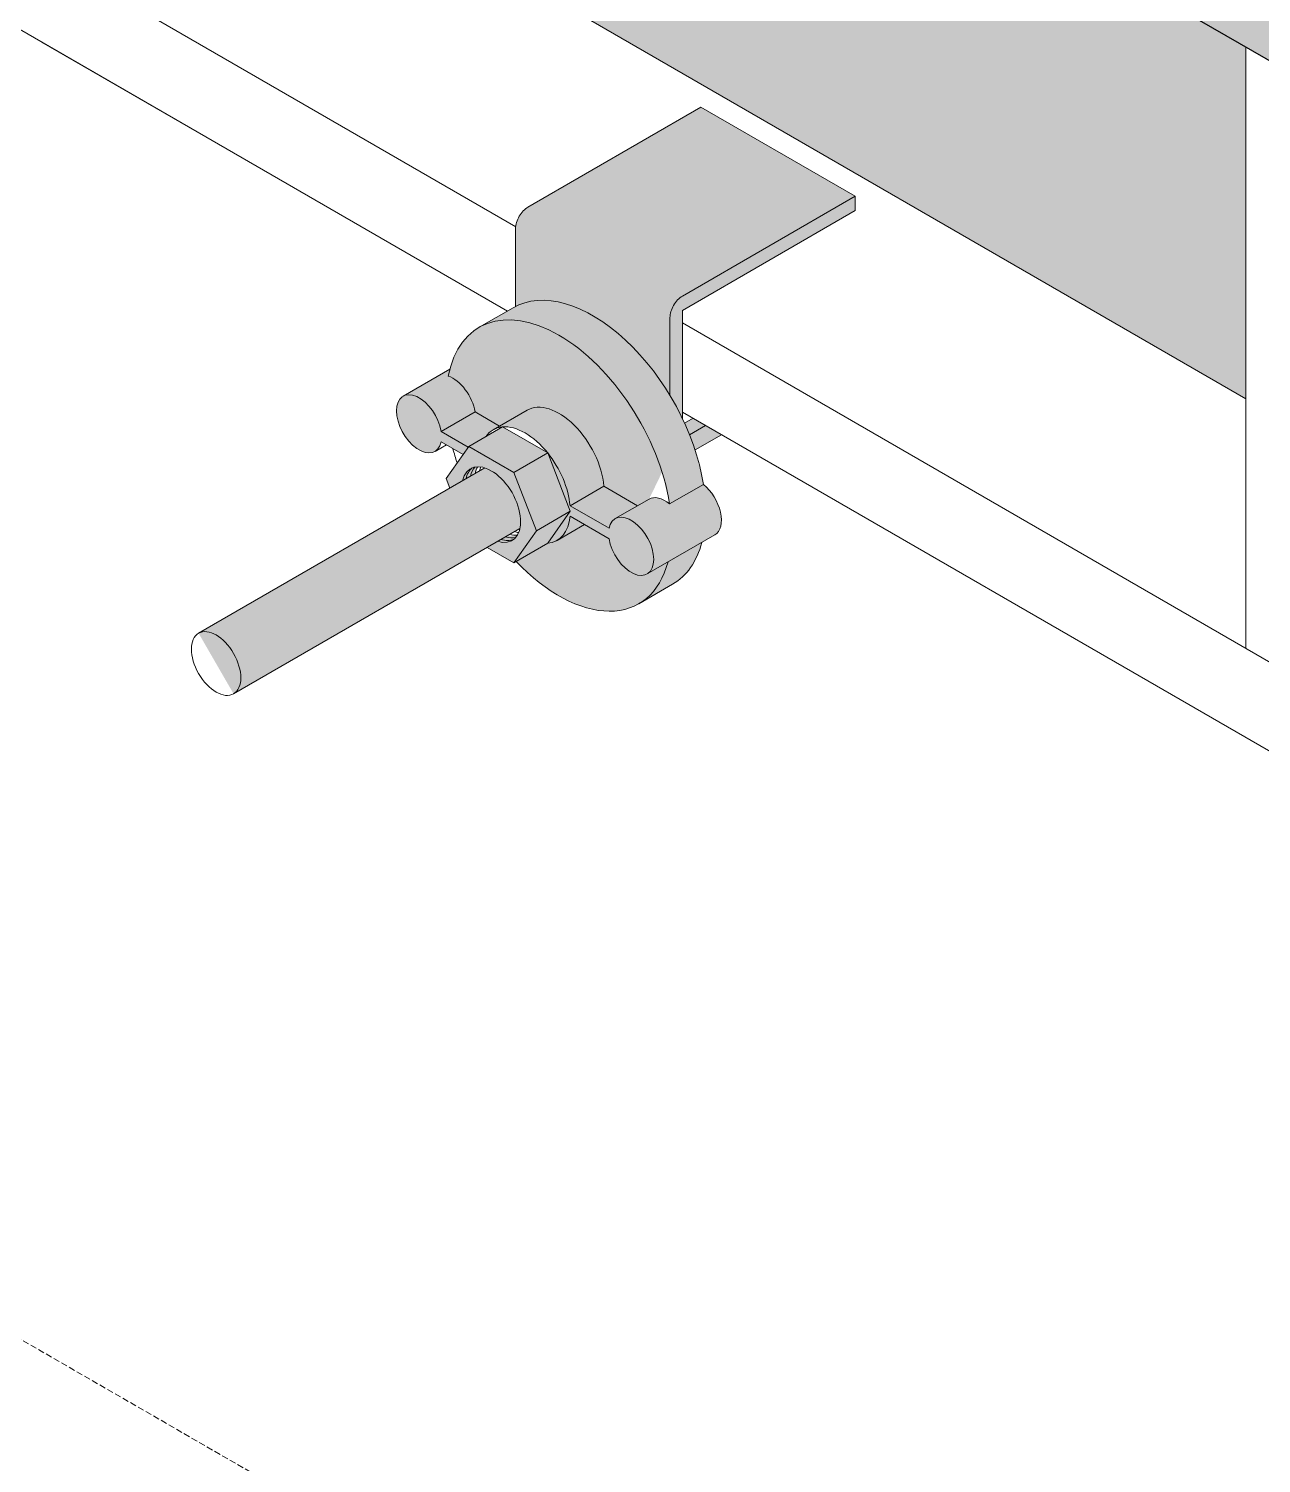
# Model space of a CAD drawing. Extents: x -23436 to 4767, y -4638 to 9755.
# Drawn here: x -16583.8 to -16535, y 7869.7 to 7926.5 of the extents above; entities that cross this region are included whole.
import ezdxf

# ---------------------------------------------------------------- set-up
doc = ezdxf.new("R2010")
doc.units = 0
doc.linetypes.add('CABLIN', pattern=[0.35, 0.25, -0.1])
doc.layers.get('0').update_dxf_attribs({"lineweight": 13})
for name, color, linetype, lineweight in [('Demarcação 1', 252, 'Continuous', 9), ('Demarcação 2', 254, 'Continuous', 9), ('Madeira', 100, 'Continuous', 13)]:
    doc.layers.add(name, color=color, linetype=linetype, lineweight=lineweight)
doc.layers.add('Perfil Metálico', color=224, linetype='Continuous')

msp = doc.modelspace()

# ---------------------------------------------------------------- hatches: boundary and pattern name
at = {"layer": 'Demarcação 1'}
h = msp.add_hatch(color=9, dxfattribs=at)
h.set_gradient(color1=(192, 192, 192), one_color=1, tint=1, name='CYLINDER')
edge = h.paths.add_edge_path()
edge.add_line((-16681.36753825982, 8030.847396369743), (-16681.36753825982, 8017.407396369741))
edge.add_line((-16681.36753825982, 8017.407396369712), (-16663.44759982811, 8007.061315092633))
edge.add_ellipse((-16662.61499342902, 8002.771448551368), major_axis=(-2.405775771988733, 4.166925868702711), ratio=0.5773502691896255, start_angle=300.8347082678111, end_angle=329.165291732172, ccw=False)
edge.add_line((-16661.78238702947, 8006.09990403494), (-16557.75980249243, 7946.042436850561))
edge.add_ellipse((-16556.78294096186, 7941.715245582785), major_axis=(-2.405775771988733, 4.166925868702711), ratio=0.5773502691896255, start_angle=298.3144101084296, end_angle=331.6855898879626, ccw=False)
edge.add_line((-16555.80607943072, 7944.914454315045), (-16465.19632113874, 7892.600885973994))
edge.add_ellipse((-16464.21945960841, 7888.273694706366), major_axis=(-2.405775771988733, 4.166925868702711), ratio=0.5773502691896255, start_angle=298.3144101104981, end_angle=331.68558988796246, ccw=False)
edge.add_line((-16463.24259807761, 7891.472903438447), (-16419.5699459455, 7866.258485973969))
edge.add_ellipse((-16418.5930844147, 7861.93129470637), major_axis=(-2.405775771988733, 4.166925868702711), ratio=0.5773502691896255, start_angle=239.31726136607142, end_angle=331.68558988665177, ccw=False)
edge.add_line((-16417.65510367379, 7865.152951272858), (-16411.60945555868, 7861.662494706366))
edge.add_line((-16411.6094555588, 7861.662494706379), (-16399.97007413189, 7868.382494706351))
edge.add_line((-16399.97007413184, 7868.382494706351), (-16681.36753825982, 8030.847396369729))
h = msp.add_hatch(color=9, dxfattribs=at)
h.set_gradient(color1=(192, 192, 192), one_color=1, tint=1, name='CYLINDER')
edge = h.paths.add_edge_path()
edge.add_ellipse((-16556.78294096186, 7941.715245582785), major_axis=(-2.405775771988733, 4.166925868702711), ratio=0.5773502691896255, start_angle=240.6534838258626, end_angle=298.3144101084296, ccw=False)
edge.add_line((-16553.50684702255, 7940.883806097014), (-16468.08751055218, 7891.478684379324))
edge.add_ellipse((-16465.24014382551, 7887.684402398603), major_axis=(2.405775771988733, -4.166925868702711), ratio=0.577350269189626, start_angle=179.9999999993248, end_angle=191.8141387100095, ccw=False)
edge.add_ellipse((-16465.24014382551, 7887.684402398603), major_axis=(2.405775771988733, -4.166925868702711), ratio=0.577350269189626, start_angle=56.29308563726921, end_angle=179.9999999993246)
edge.add_line((-16467.6459195978, 7891.851328267319), (-16466.62523537983, 7892.440620574936))
edge.add_ellipse((-16464.21945960841, 7888.273694706366), major_axis=(-2.405775771988733, 4.166925868702711), ratio=0.577350269189626, start_angle=331.6855898879625, end_angle=360, ccw=False)
edge.add_line((-16465.19632113886, 7892.600885973994), (-16555.80607943072, 7944.914454315045))
edge = h.paths.add_edge_path(flags=17)
edge.add_ellipse((-16556.78294096186, 7941.715245582785), major_axis=(-2.405775771988733, 4.166925868702711), ratio=0.5773502691896255, start_angle=179.9999999999951, end_angle=208.8861037590497, ccw=False)
edge.add_line((-16554.37716518957, 7937.548319714155), (-16555.23041621721, 7937.055695003753))
edge.add_line((-16555.23041621721, 7937.055695003755), (-16468.53196295616, 7887.000319675235))
edge.add_line((-16468.53196295617, 7887.000319675262), (-16468.52989525905, 7887.001513460778))
edge.add_line((-16468.52989525905, 7887.001513460749), (-16468.64242455013, 7887.291540860093))
edge.add_line((-16468.64242455012, 7887.291540860093), (-16468.31031526571, 7887.764016044308))
edge.add_ellipse((-16465.24014382551, 7887.684402398603), major_axis=(2.405775771988733, -4.166925868702711), ratio=0.577350269189626, start_angle=244.8768740700716, end_angle=250.5264724854344, ccw=False)
edge.add_line((-16468.43973515856, 7888.195958085196), (-16468.63275284458, 7888.307396898175))
edge.add_line((-16468.63275284458, 7888.307396898204), (-16469.03743486267, 7888.073753626157))
edge.add_ellipse((-16469.45897192459, 7888.941559321636), major_axis=(0.481155154397745, -0.8333851737405393), ratio=0.5773502691896261, start_angle=180.0000000003916, end_angle=359.9999999986215, ccw=False)
edge.add_ellipse((-16469.45897192459, 7888.941559321636), major_axis=(0.481155154397745, -0.8333851737405393), ratio=0.5773502691896261, start_angle=56.53695903280811, end_angle=180.0000000003916, ccw=False)
edge.add_line((-16469.88221474688, 7889.808380196057), (-16469.39946405529, 7890.087096437648))
edge.add_line((-16469.3994640553, 7890.087096437619), (-16553.51432949338, 7938.737733833765))
h = msp.add_hatch(color=256, dxfattribs=at)
h.dxf.hatch_style = 1
h.set_gradient(color1=(132, 132, 132), tint=1, name='SPHERICAL')
edge = h.paths.add_edge_path()
edge.add_line((-16551.07960510904, 7919.835799362871), (-16557.18900769836, 7923.363064592482))
edge.add_line((-16557.18900769842, 7923.363064592511), (-16564.03153859845, 7919.412527535296))
edge.add_ellipse((-16564.03153859845, 7918.848165098561), major_axis=(-0.3456000000000006, -0.598596759095805), ratio=0.5773502691896261, start_angle=224.9999999998697, end_angle=314.9999999999998)
edge.add_line((-16564.52029080524, 7918.565983880295), (-16564.52029080524, 7915.48272169761))
edge.add_ellipse((-16561.46558951084, 7909.959456719993), major_axis=(-3.15692307692308, 5.467951164817456), ratio=0.5773502691896258, start_angle=271.82644889274303, end_angle=358.1735511072676, ccw=False)
edge.add_line((-16558.41088821644, 7911.955456467822), (-16558.41088821644, 7915.158905274697))
edge.add_ellipse((-16557.92213600895, 7915.320899868948), major_axis=(0.3456000000000006, 0.598596759095805), ratio=0.5773502691896261, start_angle=44.99999999993469, end_angle=134.9999999999675, ccw=False)
edge.add_line((-16557.92213600895, 7915.885262305685), (-16551.07960510909, 7919.835799362871))
h = msp.add_hatch(color=256, dxfattribs=at)
h.dxf.hatch_style = 1
h.set_gradient(color1=(132, 132, 132), tint=1, name='SPHERICAL')
edge = h.paths.add_edge_path()
edge.add_line((-16551.07960510904, 7919.271436926192), (-16551.07960510904, 7919.835799362871))
edge.add_line((-16551.07960510904, 7919.835799362871), (-16557.92213600889, 7915.885262305685))
edge.add_ellipse((-16557.92213600895, 7915.320899868948), major_axis=(0.3456000000000006, 0.598596759095805), ratio=0.5773502691896261, start_angle=44.99999999993486, end_angle=134.9999999999675)
edge.add_line((-16558.41088821644, 7915.038718650567), (-16558.41088821644, 7911.955456467911))
edge.add_ellipse((-16561.46558951084, 7909.959456719993), major_axis=(-3.15692307692308, 5.467951164817456), ratio=0.5773502691896258, start_angle=262.4688479150752, end_angle=271.82644889274303, ccw=False)
edge.add_line((-16557.92213600895, 7911.049726199284), (-16557.92213600895, 7915.320899868964))
edge.add_line((-16557.92213600895, 7915.320899868948), (-16551.07960510909, 7919.271436926192))
h = msp.add_hatch(color=256, dxfattribs=at)
h.dxf.hatch_style = 1
h.set_gradient(color1=(132, 132, 132), tint=1, name='SPHERICAL')
edge = h.paths.add_edge_path()
edge.add_ellipse((-16561.46558951084, 7909.959456719993), major_axis=(-3.15692307692308, 5.467951164817456), ratio=0.5773502691896258, start_angle=271.826448892743, end_angle=358.1735511072677)
edge.add_ellipse((-16561.46558951084, 7909.959456719993), major_axis=(-3.15692307692308, 5.467951164817456), ratio=0.5773502691896258, start_angle=358.1735511072677, end_angle=360.0000000000026)
edge.add_line((-16564.62251258779, 7915.427407884748), (-16565.96188161712, 7914.654122815187))
edge.add_ellipse((-16562.80495853988, 7909.186171650374), major_axis=(3.15692307692308, -5.467951164817456), ratio=0.5773502691896258, start_angle=56.29308563726602, end_angle=180.0000000000024, ccw=False)
edge.add_line((-16558.42683665673, 7907.667999915122), (-16557.0874676274, 7908.441284984625))
edge.add_ellipse((-16561.46558951084, 7909.959456719993), major_axis=(-3.15692307692308, 5.467951164817456), ratio=0.5773502691896258, start_angle=236.2930856372657, end_angle=249.994809911856)
edge.add_ellipse((-16561.46558951084, 7909.959456719993), major_axis=(-3.15692307692308, 5.467951164817456), ratio=0.5773502691896258, start_angle=249.994809911856, end_angle=256.001000546177)
edge.add_ellipse((-16561.46558951084, 7909.959456719993), major_axis=(-3.15692307692308, 5.467951164817456), ratio=0.5773502691896258, start_angle=256.001000546177, end_angle=260.5320794259401)
edge.add_ellipse((-16561.46558951084, 7909.959456719993), major_axis=(-3.15692307692308, 5.467951164817456), ratio=0.5773502691896258, start_angle=260.5320794259401, end_angle=262.4688479150752)
edge.add_ellipse((-16561.46558951084, 7909.959456719993), major_axis=(-3.15692307692308, 5.467951164817456), ratio=0.5773502691896258, start_angle=262.4688479150752, end_angle=271.826448892743)
h = msp.add_hatch(color=256, dxfattribs=at)
h.dxf.hatch_style = 1
h.set_gradient(color1=(132, 132, 132), tint=1, name='SPHERICAL')
edge = h.paths.add_edge_path()
edge.add_ellipse((-16562.80495853988, 7909.186171650374), major_axis=(3.15692307692308, -5.467951164817456), ratio=0.5773502691896258, start_angle=56.29308563726577, end_angle=180.0000000000022)
edge.add_ellipse((-16562.80495853988, 7909.186171650374), major_axis=(3.15692307692308, -5.467951164817456), ratio=0.5773502691896258, start_angle=180.0000000000022, end_angle=210.153771802942)
edge.add_ellipse((-16562.80495853988, 7909.186171650374), major_axis=(3.15692307692308, -5.467951164817456), ratio=0.5773502691896258, start_angle=210.153771802942, end_angle=213.7069143627306)
edge.add_ellipse((-16567.00164816503, 7911.609131535062), major_axis=(0.6313846153846155, -1.093590232963489), ratio=0.5773502691896261, start_angle=56.536959032804816, end_angle=146.7236510024918, ccw=False)
edge.add_line((-16566.12677597869, 7911.310233194537), (-16565.15191446452, 7910.747396636983))
edge.add_line((-16565.15191446452, 7910.747396637), (-16563.92089520946, 7911.458125935254))
edge.add_ellipse((-16562.80495853988, 7909.186171650374), major_axis=(1.262769230769228, -2.187180465926976), ratio=0.5773502691896268, start_angle=50.739170477262576, end_angle=180, ccw=False)
edge.add_line((-16561.02808472989, 7908.366502429661), (-16559.69245560873, 7907.59537659703))
edge.add_line((-16559.69245560873, 7907.595376596973), (-16559.09816466823, 7907.938490631406))
edge.add_ellipse((-16558.6082689153, 7906.763211765745), major_axis=(0.6313846153846155, -1.093590232963489), ratio=0.5773502691896261, start_angle=123.276348997522, end_angle=180, ccw=False)
h = msp.add_hatch(color=256, dxfattribs=at)
h.dxf.hatch_style = 1
h.set_gradient(color1=(132, 132, 132), tint=1, name='SPHERICAL')
edge = h.paths.add_edge_path()
edge.add_ellipse((-16567.00164816503, 7911.609131535062), major_axis=(0.6313846153846155, -1.093590232963489), ratio=0.5773502691896261, start_angle=56.53695903280461, end_angle=146.7236510024917)
edge.add_ellipse((-16562.80495853988, 7909.186171650374), major_axis=(3.15692307692308, -5.467951164817456), ratio=0.5773502691896258, start_angle=210.1537718029421, end_angle=213.7069143627307, ccw=False)
edge.add_line((-16567.12048132273, 7912.998643490062), (-16568.97240180951, 7911.929436698423))
edge.add_ellipse((-16568.34101719431, 7910.835846465559), major_axis=(0.6313846153846155, -1.093590232963489), ratio=0.5773502691896261, start_angle=56.53695903281192, end_angle=180.0000000000038, ccw=False)
edge.add_line((-16567.46614500797, 7910.536948125182), (-16566.1267759787, 7911.310233194568))
h = msp.add_hatch(color=256, dxfattribs=at)
h.dxf.hatch_style = 1
h.set_gradient(color1=(132, 132, 132), tint=1, name='SPHERICAL')
edge = h.paths.add_edge_path()
edge.add_ellipse((-16568.34101719431, 7910.835846465559), major_axis=(0.6313846153846155, -1.093590232963489), ratio=0.5773502691896261, start_angle=56.53695903281174, end_angle=180.0000000000032)
edge.add_ellipse((-16568.34101719431, 7910.835846465559), major_axis=(0.6313846153846155, -1.093590232963489), ratio=0.5773502691896261, start_angle=180.0000000000032, end_angle=360.0000000000787)
edge.add_ellipse((-16568.34101719431, 7910.835846465559), major_axis=(0.6313846153846155, -1.093590232963489), ratio=0.5773502691896261, start_angle=360.0000000000787, end_angle=393.4630409671884)
edge.add_line((-16567.46614500797, 7910.12452942134), (-16566.59934157737, 7909.62408022735))
edge.add_line((-16566.59934157736, 7909.62408022735), (-16566.39313222536, 7909.917443906303))
edge.add_line((-16566.39313222547, 7909.917443906317), (-16567.46614500791, 7910.53694812518))
h = msp.add_hatch(color=256, dxfattribs=at)
h.dxf.hatch_style = 1
h.set_gradient(color1=(132, 132, 132), tint=1, name='SPHERICAL')
edge = h.paths.add_edge_path()
edge.add_ellipse((-16562.80495853988, 7909.186171650374), major_axis=(1.262769230769228, -2.187180465926976), ratio=0.5773502691896268, start_angle=50.73917047726238, end_angle=180)
edge.add_line((-16564.0677277711, 7911.373352116305), (-16565.40709680037, 7910.600067046715))
edge.add_ellipse((-16564.14432756938, 7908.412886580756), major_axis=(1.262769230769228, -2.187180465926976), ratio=0.5773502691896268, start_angle=165.000000000028, end_angle=179.9999999999906, ccw=False)
edge.add_ellipse((-16564.14432756938, 7908.412886580756), major_axis=(1.262769230769228, -2.187180465926976), ratio=0.5773502691896268, start_angle=104.99999999997391, end_angle=165.000000000028, ccw=False)
edge.add_ellipse((-16564.14432756938, 7908.412886580756), major_axis=(1.262769230769228, -2.187180465926976), ratio=0.5773502691896268, start_angle=50.739170477262576, end_angle=104.99999999997391, ccw=False)
edge.add_line((-16562.36745375893, 7907.59321736013), (-16561.02808472995, 7908.366502429677))
h = msp.add_hatch(color=256, dxfattribs=at)
h.dxf.hatch_style = 1
h.set_gradient(color1=(132, 132, 132), tint=1, name='SPHERICAL')
edge = h.paths.add_edge_path()
edge.add_line((-16566.12677597869, 7911.310233194537), (-16567.46614500802, 7910.536948125151))
edge.add_line((-16567.46614500797, 7910.536948125182), (-16566.39313222548, 7909.917443906319))
edge.add_line((-16566.39313222547, 7909.917443906317), (-16566.37660928482, 7909.940950263332))
edge.add_line((-16566.37660928476, 7909.940950263303), (-16565.69089770839, 7910.336846026428))
edge.add_ellipse((-16564.14432756938, 7908.412886580756), major_axis=(1.262769230769228, -2.187180465926976), ratio=0.5773502691896268, start_angle=179.9999999999906, end_angle=194.9999999998853, ccw=False)
edge.add_line((-16565.40709680003, 7910.600067046715), (-16565.15191446453, 7910.747396636998))
edge.add_line((-16565.15191446452, 7910.747396637), (-16566.12677597869, 7911.310233194554))
h = msp.add_hatch(color=256, dxfattribs=at)
h.dxf.hatch_style = 1
h.set_gradient(color1=(132, 132, 132), tint=1, name='SPHERICAL')
edge = h.paths.add_edge_path()
edge.add_line((-16557.00572562064, 7910.770727722771), (-16557.49447782766, 7911.052908941168))
edge.add_line((-16557.49447782766, 7911.05290894127), (-16557.83237127556, 7910.857826068077))
edge.add_ellipse((-16561.46558951084, 7909.959456719993), major_axis=(-3.15692307692308, 5.467951164817456), ratio=0.5773502691896258, start_angle=256.0010005461772, end_angle=260.5320794259402, ccw=False)
edge.add_line((-16557.63875188118, 7910.405249840884), (-16557.00572562064, 7910.770727722773))
h = msp.add_hatch(color=256, dxfattribs=at)
h.dxf.hatch_style = 1
h.set_gradient(color1=(132, 132, 132), tint=1, name='SPHERICAL')
edge = h.paths.add_edge_path()
edge.add_line((-16556.3730762681, 7910.405467448767), (-16557.00572562064, 7910.7707277228))
edge.add_line((-16557.00572562064, 7910.770727722771), (-16557.63875188118, 7910.405249840882))
edge.add_ellipse((-16561.46558951084, 7909.959456719993), major_axis=(-3.15692307692308, 5.467951164817456), ratio=0.5773502691896258, start_angle=249.99480991185618, end_angle=256.0010005461772, ccw=False)
edge.add_line((-16557.41915000996, 7909.801516492338), (-16556.37307626822, 7910.405467448738))
h = msp.add_hatch(color=256, dxfattribs=at)
h.dxf.hatch_style = 1
h.set_gradient(color1=(132, 132, 132), tint=1, name='SPHERICAL')
h.paths.add_polyline_path([(-16565.0372402556, 7910.714235332805), (-16566.37660928476, 7909.940950263303), (-16564.59078391232, 7908.909903503849), (-16563.25141488305, 7909.683188573412)])
h = msp.add_hatch(color=256, dxfattribs=at)
h.dxf.hatch_style = 1
h.set_gradient(color1=(132, 132, 132), tint=1, name='SPHERICAL')
edge = h.paths.add_edge_path()
edge.add_line((-16563.6978712261, 7906.608554751827), (-16564.59078391238, 7908.909903503849))
edge.add_line((-16564.59078391232, 7908.909903503849), (-16566.37660928453, 7909.940950263303))
edge.add_line((-16566.37660928476, 7909.940950263303), (-16566.39313222541, 7909.917443906288))
edge.add_line((-16566.39313222547, 7909.917443906317), (-16566.59934157725, 7909.624080227364))
edge.add_line((-16566.59934157736, 7909.62408022735), (-16567.26952197098, 7908.670648270705))
edge.add_line((-16567.26952197086, 7908.670648270707), (-16567.12185803595, 7908.290066588639))
edge.add_line((-16567.12185803601, 7908.290066588508), (-16566.61756487165, 7908.581220382808))
edge.add_ellipse((-16565.48369659865, 7907.63960151128), major_axis=(-0.8208000000000009, 1.421667302852536), ratio=0.5773502691896264, start_angle=355.3200786188029, end_angle=392.6368975035609, ccw=False)
edge.add_ellipse((-16565.48369659865, 7907.63960151128), major_axis=(-0.8208000000000009, 1.421667302852536), ratio=0.5773502691896264, start_angle=349.0253361099256, end_angle=355.3200786188029, ccw=False)
edge.add_ellipse((-16565.48369659865, 7907.63960151128), major_axis=(-0.8208000000000009, 1.421667302852536), ratio=0.5773502691896264, start_angle=342.5928085264702, end_angle=349.0253361099256, ccw=False)
edge.add_ellipse((-16565.48369659865, 7907.63960151128), major_axis=(-0.8208000000000009, 1.421667302852536), ratio=0.5773502691896264, start_angle=335.92411531679977, end_angle=342.5928085264702, ccw=False)
edge.add_ellipse((-16565.48369659865, 7907.63960151128), major_axis=(-0.8208000000000009, 1.421667302852536), ratio=0.5773502691896264, start_angle=328.8867134268062, end_angle=335.92411531679977, ccw=False)
edge.add_line((-16565.73075194142, 7909.093222066771), (-16565.73222832543, 7909.092369676157))
edge.add_ellipse((-16565.48369659865, 7907.63960151128), major_axis=(-0.8208000000000009, 1.421667302852536), ratio=0.5773502691896264, start_angle=212.6368975035226, end_angle=327.36310249634704, ccw=False)
edge.add_ellipse((-16564.6354295468, 7908.129348722065), major_axis=(-0.8208000000000009, 1.421667302852536), ratio=0.5773502691896264, start_angle=147.3631024964393, end_angle=148.8867134268343, ccw=False)
edge.add_ellipse((-16565.48369659865, 7907.63960151128), major_axis=(-0.8208000000000009, 1.421667302852536), ratio=0.5773502691896264, start_angle=204.0758846831674, end_angle=211.1132865732151, ccw=False)
edge.add_ellipse((-16565.48369659865, 7907.63960151128), major_axis=(-0.8208000000000009, 1.421667302852536), ratio=0.5773502691896264, start_angle=197.407191473494, end_angle=204.0758846831674, ccw=False)
edge.add_ellipse((-16565.48369659865, 7907.63960151128), major_axis=(-0.8208000000000009, 1.421667302852536), ratio=0.5773502691896264, start_angle=190.974663889962, end_angle=197.407191473494, ccw=False)
edge.add_ellipse((-16565.48369659865, 7907.63960151128), major_axis=(-0.8208000000000009, 1.421667302852536), ratio=0.5773502691896264, start_angle=184.679921381206, end_angle=190.974663889962, ccw=False)
edge.add_ellipse((-16565.48369659865, 7907.63960151128), major_axis=(-0.8208000000000009, 1.421667302852536), ratio=0.5773502691896264, start_angle=147.3631024964393, end_angle=184.679921381206, ccw=False)
edge.add_line((-16565.23516487166, 7906.186833346477), (-16565.6478667379, 7905.948559813038))
edge.add_line((-16565.64786673743, 7905.948559813038), (-16564.59078391232, 7905.338252759258))
edge.add_line((-16564.59078391232, 7905.338252759346), (-16563.69787122605, 7906.608554751827))
h = msp.add_hatch(color=256, dxfattribs=at)
h.dxf.hatch_style = 1
h.set_gradient(color1=(132, 132, 132), tint=1, name='SPHERICAL')
h.paths.add_polyline_path([(-16563.25141488305, 7909.683188573412), (-16564.59078391232, 7908.909903503849), (-16563.6978712261, 7906.608554751827), (-16562.35850219694, 7907.381839821417)])
h = msp.add_hatch(color=256, dxfattribs=at)
h.dxf.hatch_style = 1
h.set_gradient(color1=(132, 132, 132), tint=1, name='SPHERICAL')
edge = h.paths.add_edge_path()
edge.add_ellipse((-16559.94763794469, 7905.989926696242), major_axis=(0.6313846153846155, -1.093590232963489), ratio=0.5773502691896261, start_angle=360.0000000000039, end_angle=540.0000000000034)
edge.add_ellipse((-16559.94763794469, 7905.989926696242), major_axis=(0.6313846153846155, -1.093590232963489), ratio=0.5773502691896261, start_angle=180.0000000000032, end_angle=213.4630409671917)
edge.add_line((-16560.8225101308, 7906.701243740461), (-16562.36745375882, 7907.593217360101))
edge.add_ellipse((-16564.14432756938, 7908.412886580756), major_axis=(1.262769230769228, -2.187180465926976), ratio=0.5773502691896268, start_angle=50.73917047726238, end_angle=104.9999999999736)
edge.add_line((-16563.25141488305, 7909.683188573412), (-16562.35850219694, 7907.38183982139))
edge.add_line((-16562.35850219694, 7907.381839821417), (-16563.25141488305, 7906.111537828878))
edge.add_ellipse((-16564.14432756938, 7908.412886580756), major_axis=(1.262769230769228, -2.187180465926976), ratio=0.5773502691896268, start_angle=345.000000000011, end_angle=360.0000000000275)
edge.add_ellipse((-16564.14432756938, 7908.412886580756), major_axis=(1.262769230769228, -2.187180465926976), ratio=0.5773502691896268, start_angle=360.0000000000275, end_angle=399.2608295227374)
edge.add_line((-16562.36745375893, 7907.180798656376), (-16560.82251013091, 7906.288825036576))
edge.add_ellipse((-16559.94763794469, 7905.989926696242), major_axis=(0.6313846153846155, -1.093590232963489), ratio=0.5773502691896261, start_angle=236.5369590328082, end_angle=360.0000000000039)
h = msp.add_hatch(color=256, dxfattribs=at)
h.dxf.hatch_style = 1
h.set_gradient(color1=(132, 132, 132), tint=1, name='SPHERICAL')
edge = h.paths.add_edge_path()
edge.add_ellipse((-16565.48369659865, 7907.63960151128), major_axis=(-0.8208000000000009, 1.421667302852536), ratio=0.5773502691896264, start_angle=212.6368975035515, end_angle=327.3631024963466)
edge.add_line((-16565.73222832543, 7909.092369676113), (-16577.06373182892, 7902.550123077988))
edge.add_ellipse((-16576.37253182903, 7901.35292955978), major_axis=(0.6912000000000004, -1.197193518191609), ratio=0.5773502691896258, start_angle=0, end_angle=179.9999999999757, ccw=False)
edge.add_ellipse((-16576.37253182903, 7901.35292955978), major_axis=(0.6912000000000004, -1.197193518191609), ratio=0.5773502691896258, start_angle=179.9999999999754, end_angle=359.9999999999752)
edge.add_line((-16575.68133182938, 7900.155736041501), (-16564.34982832554, 7906.697982639727))
h = msp.add_hatch(color=256, dxfattribs=at)
h.dxf.hatch_style = 1
h.set_gradient(color1=(132, 132, 132), tint=1, name='SPHERICAL')
edge = h.paths.add_edge_path(flags=17)
edge.add_line((-16561.02808472989, 7908.366502429661), (-16562.36745375887, 7907.593217360114))
edge.add_line((-16562.36745375893, 7907.59321736013), (-16560.82251013091, 7906.70124374049))
edge.add_ellipse((-16559.94763794469, 7905.989926696242), major_axis=(0.6313846153846155, -1.093590232963489), ratio=0.5773502691896261, start_angle=540.0000000000032, end_angle=573.4630409671917, ccw=False)
edge.add_line((-16560.5790225599, 7907.083516929106), (-16559.69245560873, 7907.595376596972))
edge.add_line((-16559.69245560873, 7907.595376596973), (-16561.02808472989, 7908.366502429692))
h = msp.add_hatch(color=256, dxfattribs=at)
h.dxf.hatch_style = 1
h.set_gradient(color1=(132, 132, 132), tint=1, name='SPHERICAL')
edge = h.paths.add_edge_path()
edge.add_ellipse((-16557.26889988615, 7907.536496835395), major_axis=(0.6313846153846155, -1.093590232963489), ratio=0.5773502691896261, start_angle=-2.518090105059784e-11, end_angle=123.276348997522)
edge.add_line((-16557.08746762723, 7908.441284984625), (-16558.42683665662, 7907.667999915122))
edge.add_ellipse((-16558.6082689153, 7906.763211765745), major_axis=(0.6313846153846155, -1.093590232963489), ratio=0.5773502691896261, start_angle=123.276348997522, end_angle=180)
edge.add_line((-16559.23965353039, 7907.856801998667), (-16560.5790225599, 7907.08351692912))
edge.add_ellipse((-16559.94763794469, 7905.989926696242), major_axis=(0.6313846153846155, -1.093590232963489), ratio=0.5773502691896261, start_angle=360.0000000000037, end_angle=540.0000000000032, ccw=False)
edge.add_line((-16559.26321888375, 7904.926955914429), (-16558.4894357572, 7905.373699810863))
edge.add_line((-16558.48943575714, 7905.373699810893), (-16556.63751527042, 7906.442906602473))
h = msp.add_hatch(color=256, dxfattribs=at)
h.dxf.hatch_style = 1
h.set_gradient(color1=(132, 132, 132), tint=1, name='SPHERICAL')
edge = h.paths.add_edge_path()
edge.add_line((-16561.79737164509, 7906.851661594364), (-16562.36745375893, 7907.180798656174))
edge.add_ellipse((-16564.14432756938, 7908.412886580756), major_axis=(1.262769230769228, -2.187180465926976), ratio=0.5773502691896268, start_angle=360.0000000000275, end_angle=399.26082952273765, ccw=False)
edge.add_line((-16562.88155833862, 7906.225706114912), (-16561.79737164497, 7906.851661594394))
h = msp.add_hatch(color=256, dxfattribs=at)
h.dxf.hatch_style = 1
h.set_gradient(color1=(132, 132, 132), tint=1, name='SPHERICAL')
h.paths.add_polyline_path([(-16562.35850219694, 7907.381839821417), (-16563.6978712261, 7906.608554751827), (-16564.59078391232, 7905.338252759346), (-16563.25141488305, 7906.111537828849)])
h = msp.add_hatch(color=256, dxfattribs=at)
h.dxf.hatch_style = 1
h.set_gradient(color1=(132, 132, 132), tint=1, name='SPHERICAL')
edge = h.paths.add_edge_path()
edge.add_ellipse((-16561.46558951084, 7909.959456719993), major_axis=(-3.15692307692308, 5.467951164817456), ratio=0.5773502691896258, start_angle=179.9999999999974, end_angle=210.153771802964)
edge.add_line((-16557.15006672787, 7906.146984880335), (-16558.4894357572, 7905.373699810876))
edge.add_ellipse((-16562.80495853988, 7909.186171650374), major_axis=(3.15692307692308, -5.467951164817456), ratio=0.5773502691896258, start_angle=360.0000000000268, end_angle=390.1537718029655, ccw=False)
edge.add_line((-16559.64803546316, 7903.718220485589), (-16558.30866643418, 7904.491505555237))
h = msp.add_hatch(color=256, dxfattribs=at)
h.dxf.hatch_style = 1
h.set_gradient(color1=(132, 132, 132), tint=1, name='SPHERICAL')
edge = h.paths.add_edge_path()
edge.add_ellipse((-16559.94763794469, 7905.989926696242), major_axis=(0.6313846153846155, -1.093590232963489), ratio=0.5773502691896261, start_angle=236.53695903280828, end_angle=360.0000000000037, ccw=False)
edge.add_line((-16560.8225101308, 7906.288825036561), (-16561.79737164497, 7906.851661594377))
edge.add_line((-16561.79737164509, 7906.851661594364), (-16562.88155833874, 7906.225706114883))
edge.add_ellipse((-16564.14432756938, 7908.412886580756), major_axis=(1.262769230769228, -2.187180465926976), ratio=0.5773502691896268, start_angle=345.0000000000109, end_angle=360.0000000000275, ccw=False)
edge.add_line((-16563.25141488305, 7906.111537828849), (-16564.49698535322, 7905.392407382791))
edge.add_ellipse((-16562.80495853988, 7909.186171650374), major_axis=(3.15692307692308, -5.467951164817456), ratio=0.5773502691896258, start_angle=292.7288384360598, end_angle=360.0000000000268)
edge.add_ellipse((-16562.80495853988, 7909.186171650374), major_axis=(3.15692307692308, -5.467951164817456), ratio=0.5773502691896258, start_angle=360.0000000000268, end_angle=390.1537718029654)
edge.add_line((-16558.48943575714, 7905.373699810893), (-16559.31625332891, 7904.896336463249))
h = msp.add_hatch(color=256, dxfattribs=at)
h.dxf.hatch_style = 1
h.set_gradient(color1=(132, 132, 132), tint=1, name='SPHERICAL')
edge = h.paths.add_edge_path()
edge.add_ellipse((-16576.37253182903, 7901.35292955978), major_axis=(0.6912000000000011, -1.19719351819161), ratio=0.5773502691896258, start_angle=0, end_angle=179.9999999999754)
edge.add_ellipse((-16576.37253182903, 7901.35292955978), major_axis=(0.6912000000000011, -1.19719351819161), ratio=0.5773502691896258, start_angle=179.9999999999754, end_angle=359.9999999999752)
at = {"layer": 'Demarcação 2'}
h = msp.add_hatch(color=256, dxfattribs=at)
h.dxf.hatch_style = 1
edge = h.paths.add_edge_path()
edge.add_line((-16555.23041621721, 7937.055695003755), (-16555.3978494072, 7936.959027406539))
edge.add_ellipse((-16557.80362517908, 7941.125953275168), major_axis=(2.405775771988733, -4.166925868702711), ratio=0.5773502691896255, start_angle=292.7288384360579, end_angle=359.99999999995185, ccw=False)
edge.add_line((-16559.09305701298, 7938.234864091921), (-16559.16453746919, 7938.193594831491))
edge.add_line((-16559.16453746937, 7938.193594831519), (-16559.97010168093, 7938.658687545987))
edge.add_line((-16559.97010168093, 7938.658687545958), (-16568.43524875536, 7933.771332603657))
edge.add_ellipse((-16568.88789764568, 7934.726445582852), major_axis=(-0.5267382742880573, 0.9123374533580665), ratio=0.5773502691896262, start_angle=3.200284481863491e-11, end_angle=179.9999999999639, ccw=False)
edge.add_ellipse((-16568.88789764568, 7934.726445582852), major_axis=(-0.5267382742880573, 0.9123374533580665), ratio=0.5773502691896262, start_angle=179.9999999999639, end_angle=360.0000000000321, ccw=False)
edge.add_line((-16569.340546536, 7935.681558562104), (-16561.0954443095, 7940.441870551917))
edge.add_line((-16561.0954443095, 7940.441870551917), (-16571.05735157614, 7946.193380393768))
edge.add_line((-16571.05735157614, 7946.193380393741), (-16571.05735157614, 7932.287045623349))
edge.add_line((-16571.05735157614, 7932.287045623392), (-16535.62281655728, 7911.828907291738))
edge.add_line((-16535.62281655739, 7911.828907291738), (-16535.62281655739, 7925.735242062116))
edge.add_line((-16535.62281655739, 7925.735242062086), (-16555.23041621716, 7937.055695003726))

# ---------------------------------------------------------------- linework, layer by layer
at = {"color": 106, "linetype": 'CABLIN'}
msp.add_line((-16347.6691884432, 7738.113324670776), (-16681.36753825982, 7930.774156765357), dxfattribs=at)
at = {"extrusion": (-9.999999999999996e-17, 0.8164965809277259, 0.577350269189626)}
for p, q in [((-16564.03153859845, 7919.4125275353), (-16557.18900769842, 7923.363064592515)), ((-16551.07960510904, 7919.835799362874), (-16557.18900769842, 7923.363064592515)), ((-16551.07960510904, 7919.835799362874), (-16557.92213600895, 7915.885262305688)), ((-16551.07960510904, 7919.271436926196), (-16551.07960510904, 7919.835799362874)), ((-16557.92213600895, 7915.320899868952), (-16551.07960510904, 7919.271436926196)), ((-16564.52029080524, 7915.482721697614), (-16564.52029080524, 7918.565983880299)), ((-16565.96188161706, 7914.654122815191), (-16564.62251258779, 7915.427407884752)), ((-16558.41088821644, 7911.955456467826), (-16558.41088821644, 7915.038718650627)), ((-16557.92213600895, 7911.049726199288), (-16557.92213600895, 7915.320899868952)), ((-16568.97240180962, 7911.929436698425), (-16567.12048132273, 7912.998643490066)), ((-16567.46614500797, 7910.536948125186), (-16566.12677597869, 7911.310233194541)), ((-16566.12677597869, 7911.310233194541), (-16565.15191446452, 7910.747396637003)), ((-16565.40709680026, 7910.600067046718), (-16564.0677277711, 7911.373352116309)), ((-16557.49447782766, 7911.052908941274), (-16557.83237127562, 7910.857826068081)), ((-16567.46614500797, 7910.536948125186), (-16566.39313222547, 7909.917443906321)), ((-16566.37660928476, 7909.940950263306), (-16565.0372402556, 7910.714235332809)), ((-16565.0372402556, 7910.714235332809), (-16563.25141488305, 7909.683188573415)), ((-16557.63875188118, 7910.405249840887), (-16557.00572562064, 7910.770727722775)), ((-16557.41915000996, 7909.801516492342), (-16556.3730762681, 7910.405467448771)), ((-16567.70963257863, 7909.742256232494), (-16567.25683050065, 7910.003681634307)), ((-16567.46614500797, 7910.124529421344), (-16566.59934157736, 7909.624080227353)), ((-16567.26952197086, 7908.67064827071), (-16566.37660928476, 7909.940950263306)), ((-16566.37660928476, 7909.940950263306), (-16564.59078391232, 7908.909903503853)), ((-16564.59078391232, 7908.909903503853), (-16563.25141488305, 7909.683188573415)), ((-16563.25141488305, 7909.683188573415), (-16562.35850219694, 7907.381839821421)), ((-16565.73222832543, 7909.092369676117), (-16577.06373182903, 7902.550123078008)), ((-16567.12185803601, 7908.290066588512), (-16567.26952197086, 7908.67064827071)), ((-16564.59078391232, 7908.909903503853), (-16563.6978712261, 7906.608554751831)), ((-16562.36745375893, 7907.593217360134), (-16561.02808472989, 7908.366502429664)), ((-16561.02808472989, 7908.366502429664), (-16559.69245560873, 7907.595376596977)), ((-16557.08746762723, 7908.441284984629), (-16558.42683665673, 7907.667999915126)), ((-16562.36745375893, 7907.593217360134), (-16560.8225101308, 7906.701243740465)), ((-16560.5790225599, 7907.083516929109), (-16559.23965353039, 7907.856801998818)), ((-16563.6978712261, 7906.608554751831), (-16562.35850219694, 7907.381839821421)), ((-16562.35850219694, 7907.381839821421), (-16563.25141488305, 7906.111537828852)), ((-16562.36745375893, 7907.18079865638), (-16560.8225101308, 7906.288825036565)), ((-16564.34982832542, 7906.69798263976), (-16575.68133182938, 7900.155736041504)), ((-16563.6978712261, 7906.608554751831), (-16564.59078391232, 7905.338252759349)), ((-16562.88155833862, 7906.225706114916), (-16561.79737164509, 7906.851661594368)), ((-16559.31625332891, 7904.896336463236), (-16556.63751527048, 7906.442906602477)), ((-16564.59078391232, 7905.338252759349), (-16565.64786673743, 7905.948559813041)), ((-16564.59078391232, 7905.338252759349), (-16563.25141488305, 7906.111537828852)), ((-16559.64803546316, 7903.718220485593), (-16558.30866643412, 7904.491505555243))]:
    msp.add_line(p, q, dxfattribs=at)
for centre, major_axis, ratio, start_param, end_param in [((-16564.03153859845, 7918.848165098563), (-0.3455999999999994, -0.5985967590958042), 0.577350269189626, 3.926990816984967, 5.497787143782136), ((-16561.46558951084, 7909.959456719997), (-3.156923076923073, 5.467951164817439), 0.577350269189626, 4.124092344067211, 6.283185307179627), ((-16562.80495853988, 7909.186171650377), (3.156923076923073, -5.467951164817439), 0.577350269189626, 0.9824996904774184, 3.729889289907212), ((-16557.92213600895, 7915.320899868952), (0.3455999999999994, 0.5985967590958042), 0.577350269189626, 0.7853981633963116, 2.356194490191775), ((-16567.00164816503, 7911.609131535064), (0.631384615384615, -1.093590232963488), 0.5773502691896258, 0.9867560841875896, 2.56081080054056), ((-16568.34101719431, 7910.835846465561), (0.631384615384615, -1.093590232963488), 0.5773502691896258, 0.986756084187714, 6.867225549786768), ((-16562.80495853988, 7909.186171650377), (1.262769230769227, -2.187180465926974), 0.577350269189626, 0.8855655845589316, 3.141592653589792), ((-16564.14432756938, 7908.412886580758), (1.262769230769227, -2.187180465926974), 0.577350269189626, 2.879793265791125, 3.403392041386938), ((-16564.14432756938, 7908.412886580758), (1.262769230769227, -2.187180465926974), 0.577350269189626, 1.83259571459358, 2.879793265791125), ((-16562.80495853988, 7909.186171650377), (3.156923076923073, -5.467951164817439), 0.577350269189626, 4.273907714514356, 4.372511808277698), ((-16565.48369659865, 7907.639601511284), (-0.8207999999999966, 1.421667302852531), 0.5773502691896261, 2.571971334516736, 6.852806626252642), ((-16564.14432756938, 7908.412886580758), (1.262769230769227, -2.187180465926974), 0.577350269189626, 0.8855655845589316, 1.83259571459358), ((-16565.3497596958, 7907.716930018258), (-0.8207999999999966, 1.421667302852531), 0.5773502691896261, 0.0816800368335862, 0.5696213190730559), ((-16565.17117715823, 7907.820034694145), (0.8207999999999966, -1.421667302852531), 0.5773502691896261, 3.333136672768707, 3.711213972662897), ((-16564.99259462112, 7907.92313937009), (-0.8207999999999966, 1.421667302852531), 0.5773502691896261, 0.3038128047376282, 0.5696213190730047), ((-16564.81401208425, 7908.026244046006), (0.8207999999999966, -1.421667302852531), 0.5773502691896261, 3.561796111641442, 3.711213972662897), ((-16564.6354295468, 7908.129348722068), (-0.8207999999999966, 1.421667302852531), 0.5773502691896261, 0.5430292918183452, 0.5696213190731072), ((-16557.26889988615, 7907.536496835397), (0.631384615384615, -1.093590232963488), 0.5773502691896258, -4.395e-13, 2.151578179844368), ((-16558.6082689153, 7906.763211765749), (0.631384615384615, -1.093590232963488), 0.5773502691896258, 2.151578179844368, 3.141592653589792), ((-16564.14432756938, 7908.412886580758), (1.262769230769227, -2.187180465926974), 0.577350269189626, 6.021385919380628, 6.968416049415553), ((-16559.94763794469, 7905.989926696246), (0.631384615384615, -1.093590232963488), 0.5773502691896258, 4.128348737777444, 10.00881820337662), ((-16564.99259462112, 7907.92313937009), (-0.8207999999999966, 1.421667302852531), 0.5773502691896261, 2.571971334516736, 2.837779848851944), ((-16564.81401208425, 7908.026244046006), (0.8207999999999966, -1.421667302852531), 0.5773502691896261, 5.713563988106526, 5.862981849127713), ((-16564.6354295468, 7908.129348722068), (-0.8207999999999966, 1.421667302852531), 0.5773502691896261, 2.571971334516736, 2.598563361771502), ((-16565.3497596958, 7907.716930018258), (-0.8207999999999966, 1.421667302852531), 0.5773502691896261, 2.571971334516502, 3.059912616755841), ((-16565.17117715823, 7907.820034694145), (0.8207999999999966, -1.421667302852531), 0.5773502691896261, 5.713563988106526, 6.091641288000075), ((-16561.46558951084, 7909.959456719997), (-3.156923076923073, 5.467951164817439), 0.577350269189626, 3.141592653589748, 3.667875253446552), ((-16562.80495853988, 7909.186171650377), (3.156923076923073, -5.467951164817439), 0.577350269189626, 5.109082046247772, 6.809467907036361)]:
    msp.add_ellipse(centre, major_axis=major_axis, ratio=ratio, start_param=start_param, end_param=end_param)
msp.add_ellipse((-16576.37253182903, 7901.352929559784), major_axis=(0.6911999999999988, -1.197193518191608), ratio=0.577350269189626)
at = {"layer": 'Madeira', "extrusion": (-9.999999999999996e-17, 0.8164965809277259, 0.577350269189626)}
for p, q in [((-16606.7973567246, 7943.045204573822), (-16564.51687547935, 7918.634557345113)), ((-16564.84692242193, 7915.29784480673), (-16606.7973567246, 7939.517939344121)), ((-16535.62281655739, 7911.828907291741), (-16571.05735157614, 7932.287045623396)), ((-16564.84692242193, 7915.29784480673), (-16583.27615675514, 7925.93796821007)), ((-16535.62281655739, 7901.952564648835), (-16535.62281655739, 7925.735242062205)), ((-16557.92213600895, 7914.827082736898), (-16515.64165476335, 7890.416435508363)), ((-16515.97170170616, 7887.079722969926), (-16557.92213600895, 7911.29981750723)), ((-16531.34623474474, 7899.483478988011), (-16535.62281655739, 7901.952564648835))]:
    msp.add_line(p, q, dxfattribs=at)
at = {"layer": 'Perfil Metálico', "extrusion": (-1e-16, 0.816496580927726, 0.5773502691896261)}
msp.add_line((-16468.53196295617, 7887.000319675266), (-16555.23041621721, 7937.055695003759), dxfattribs=at)

doc.saveas('drawing.dxf')
